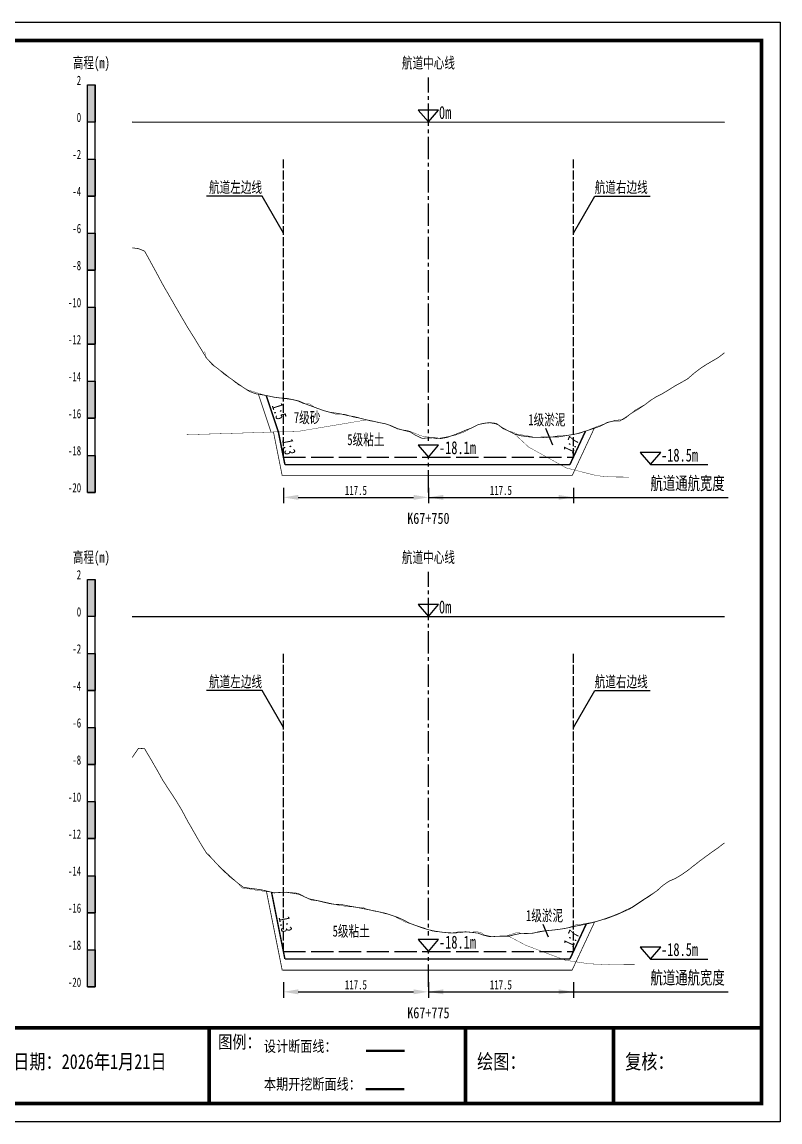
# Model space of a CAD drawing. Header units: millimetres. Extents: x 0 to 1680, y -8762 to 0.
# Drawn here: x 215.2 to 420, y -1633.5 to -1336.5 of the extents above; entities that cross this region are included whole.
import ezdxf
from ezdxf.enums import TextEntityAlignment as Align

# ---------------------------------------------------------------- set-up
doc = ezdxf.new("R2010")
doc.units = ezdxf.units.MM
for name, pattern in [('ACAD_ISO02W100', [15, 12, -3]), ('ACAD_ISO05W100', [33, 24, -3, 0, -3, 0, -3]), ('CENTER2', [1.125, 0.75, -0.125, 0.125, -0.125])]:
    doc.linetypes.add(name, pattern=pattern)
for name, color, linetype in [('0-桩号', 1, 'Continuous'), ('0-航道左右边线标注', 8, 'Continuous'), ('1-疏浚底高', 7, 'Continuous'), ('1-通航宽度', 7, 'Continuous'), ('1-通航底高', 7, 'Continuous'), ('202601', 5, 'Continuous'), ('DMX', 20, 'Continuous'), ('L1', 7, 'Continuous'), ('图幅内框线', 24, 'Continuous'), ('图幅外框线', 145, 'Continuous'), ('地质分层', 6, 'Continuous'), ('坡比', 1, 'Continuous'), ('尺寸标注', 1, 'Continuous'), ('开挖线', 4, 'Continuous'), ('标尺', 7, 'Continuous'), ('超挖线', 3, 'Continuous'), ('辅助框', 7, 'Continuous'), ('通航底面线', 7, 'ACAD_ISO02W100')]:
    doc.layers.add(name, color=color, linetype=linetype)
doc.styles.get("Standard").update_dxf_attribs({"font": 'arial.ttf'})
doc.styles.add('仿宋', font='仿宋_GB2312.ttf', dxfattribs={"width": 0.8})
doc.styles.add('仿宋GB2312', font='仿宋_GB2312.ttf', dxfattribs={"width": 0.7, "height": 2.5})
doc.styles.add('仿宋体', font='仿宋_GB2312.ttf', dxfattribs={"width": 0.8})
doc.dimstyles.new('2000', dxfattribs={"dimtxt": 3, "dimasz": 2.5, "dimexe": 1.25, "dimexo": 0.625, "dimtad": 1, "dimlfac": 2, "dimdsep": 46, "dimtxsty": 'Standard', "dimcen": 2.5, "dimadec": 0, "dimazin": 0, "dimtfac": 1, "dimtmove": 0, "dimatfit": 3, "dimfxl": 0, "dimarcsym": 0})

# ---------------------------------------------------------------- blocks, each defined once
blk = doc.blocks.new('标尺')
at = {"layer": '标尺', "linetype": 'Continuous'}
for points in [[(-2.116669999959413, 100), (0, 100), (0, 90), (-2.116669999959413, 90)], [(-2.116669999959413, 80), (0, 80), (0, 70), (-2.116669999959413, 70)], [(-2.116669999959413, 60), (0, 60), (0, 50), (-2.116669999959413, 50)], [(-2.116669999959413, 40), (0, 40), (0, 30), (-2.116669999959413, 30)], [(-2.116669999959413, 20), (0, 20), (0, 10), (-2.116669999959413, 10)], [(-2.116669999959413, 0), (0, 0), (0, -10), (-2.116669999959413, -10)]]:
    blk.add_hatch(color=256, dxfattribs=at).paths.add_polyline_path(points)
for p, q in [((-2.116669999959413, -10), (-2.116669999959413, 100)), ((0, -10), (0, 100)), ((-2.116669999959413, 80), (0, 80)), ((-2.116669999959413, 70), (0, 70)), ((-2.116669999959413, 60), (0, 60)), ((-2.116669999959413, 50), (0, 50)), ((-2.116669999959413, 40), (0, 40)), ((-2.116669999959413, 30), (0, 30)), ((-2.116669999959413, 20), (0, 20)), ((-2.116669999959413, 10), (0, 10)), ((-2.116669999959413, 0), (0, 0)), ((-2.116669999959413, -10), (0, -10))]:
    blk.add_line(p, q, dxfattribs=at)
at = {"layer": '标尺'}
for points in [[(-2.116669999959413, 100), (0, 100), (0, 90), (-2.116669999959413, 90)], [(-2.116669999959413, 100), (0, 100), (0, 90), (-2.116669999959413, 90)], [(-2.116669999959413, 80), (0, 80), (0, 70), (-2.116669999959413, 70)], [(-2.116669999959413, 80), (0, 80), (0, 70), (-2.116669999959413, 70)], [(-2.116669999959413, 60), (0, 60), (0, 50), (-2.116669999959413, 50)], [(-2.116669999959413, 60), (0, 60), (0, 50), (-2.116669999959413, 50)], [(-2.116669999959413, 40), (0, 40), (0, 30), (-2.116669999959413, 30)], [(-2.116669999959413, 40), (0, 40), (0, 30), (-2.116669999959413, 30)], [(-2.116669999959413, 20), (0, 20), (0, 10), (-2.116669999959413, 10)], [(-2.116669999959413, 20), (0, 20), (0, 10), (-2.116669999959413, 10)], [(-2.116669999959413, 0), (0, 0), (0, -10), (-2.116669999959413, -10)], [(-2.116669999959413, 0), (0, 0), (0, -10), (-2.116669999959413, -10)]]:
    blk.add_lwpolyline(points, close=True, dxfattribs=at)
at = {"layer": '标尺', "style": '仿宋GB2312', "width": 0.7}
blk.add_text('高程(m)', height=3, dxfattribs=at).set_placement((-1.058334999950603, 106.0000000009313), align=Align.MIDDLE_CENTER)
for s, p in [('2', (-3.816669999971054, 100)), ('0', (-3.816669999971054, 90)), ('-2', (-3.816669999971054, 80)), ('-4', (-3.816669999971054, 70)), ('-6', (-3.816669999971054, 60)), ('-8', (-3.816669999971054, 50)), ('-10', (-3.816669999971054, 40)), ('-12', (-3.816669999971054, 30)), ('-14', (-3.816669999971054, 20)), ('-16', (-3.816669999971054, 10)), ('-18', (-3.816669999971054, 0)), ('-20', (-3.816669999971054, -10))]:
    blk.add_text(s, height=2.5, dxfattribs=at).set_placement(p, align=Align.RIGHT)
blk = doc.blocks.new('*D175')
at = {"layer": 'Defpoints', "color": 0, "ltscale": 0.5}
for p in [(285.83333333351, -1454), (325, -1454), (325, -1464.854242489953)]:
    blk.add_point(p, dxfattribs=at)
at = {"layer": '尺寸标注', "color": 0, "lineweight": -2, "ltscale": 0.5}
for p, q in [((285.83333333351, -1462.25), (285.83333333351, -1466.454242489953)), ((325, -1462.25), (325, -1466.454242489953)), ((289.83333333351, -1464.854242489953), (321, -1464.854242489953))]:
    blk.add_line(p, q, dxfattribs=at)
at = {"layer": '尺寸标注', "color": 0, "ltscale": 0.5}
for points in [[(289.83333333351, -1464.187575823287), (289.83333333351, -1465.52090915662), (285.83333333351, -1464.854242489953)], [(321, -1464.187575823287), (321, -1465.52090915662), (325, -1464.854242489953)]]:
    blk.add_solid(points, dxfattribs=at)
at = {"layer": '尺寸标注', "color": 0, "ltscale": 0.5, "insert": (305.416666666755, -1462.979242489953), "char_height": 2.5, "attachment_point": 5, "style": '仿宋GB2312'}
blk.add_mtext('117.5', dxfattribs=at)
blk = doc.blocks.new('*D176')
at = {"layer": 'Defpoints', "color": 0, "ltscale": 0.5}
for p in [(285.833333332423, -1587.5), (325, -1587.5), (325, -1598.354212515113)]:
    blk.add_point(p, dxfattribs=at)
at = {"layer": '尺寸标注', "color": 0, "lineweight": -2, "ltscale": 0.5}
for p, q in [((285.833333332423, -1595.75), (285.833333332423, -1599.954212515113)), ((325, -1595.75), (325, -1599.954212515113)), ((289.833333332423, -1598.354212515113), (321, -1598.354212515113))]:
    blk.add_line(p, q, dxfattribs=at)
at = {"layer": '尺寸标注', "color": 0, "ltscale": 0.5}
for points in [[(289.833333332423, -1597.687545848447), (289.833333332423, -1599.02087918178), (285.833333332423, -1598.354212515113)], [(321, -1597.687545848447), (321, -1599.02087918178), (325, -1598.354212515113)]]:
    blk.add_solid(points, dxfattribs=at)
at = {"layer": '尺寸标注', "color": 0, "ltscale": 0.5, "insert": (305.4166666662115, -1596.479212515113), "char_height": 2.5, "attachment_point": 5, "style": '仿宋GB2312'}
blk.add_mtext('117.5', dxfattribs=at)
blk = doc.blocks.new('*D116')
at = {"layer": 'Defpoints', "color": 0, "ltscale": 0.5}
for p in [(325, -1454), (364.166666666189, -1454), (364.166666666189, -1464.854189011446)]:
    blk.add_point(p, dxfattribs=at)
at = {"layer": '尺寸标注', "color": 0, "lineweight": -2, "ltscale": 0.5}
for p, q in [((325, -1462.25), (325, -1466.454189011446)), ((364.166666666189, -1462.25), (364.166666666189, -1466.454189011446)), ((329, -1464.854189011446), (360.166666666189, -1464.854189011446))]:
    blk.add_line(p, q, dxfattribs=at)
at = {"layer": '尺寸标注', "color": 0, "ltscale": 0.5}
for points in [[(329, -1464.187522344779), (329, -1465.520855678112), (325, -1464.854189011446)], [(360.166666666189, -1464.187522344779), (360.166666666189, -1465.520855678112), (364.166666666189, -1464.854189011446)]]:
    blk.add_solid(points, dxfattribs=at)
at = {"layer": '尺寸标注', "color": 0, "ltscale": 0.5, "insert": (344.5833333330945, -1462.979189011446), "char_height": 2.5, "attachment_point": 5, "style": '仿宋GB2312'}
blk.add_mtext('117.5', dxfattribs=at)
blk = doc.blocks.new('*D117')
at = {"layer": 'Defpoints', "color": 0, "ltscale": 0.5}
for p in [(325, -1587.5), (364.16666666649, -1587.5), (364.16666666649, -1598.354159025829)]:
    blk.add_point(p, dxfattribs=at)
at = {"layer": '尺寸标注', "color": 0, "lineweight": -2, "ltscale": 0.5}
for p, q in [((325, -1595.75), (325, -1599.954159025829)), ((364.16666666649, -1595.75), (364.16666666649, -1599.954159025829)), ((329, -1598.354159025829), (360.16666666649, -1598.354159025829))]:
    blk.add_line(p, q, dxfattribs=at)
at = {"layer": '尺寸标注', "color": 0, "ltscale": 0.5}
for points in [[(329, -1597.687492359162), (329, -1599.020825692496), (325, -1598.354159025829)], [(360.16666666649, -1597.687492359162), (360.16666666649, -1599.020825692496), (364.16666666649, -1598.354159025829)]]:
    blk.add_solid(points, dxfattribs=at)
at = {"layer": '尺寸标注', "color": 0, "ltscale": 0.5, "insert": (344.583333333245, -1596.479159025829), "char_height": 2.5, "attachment_point": 5, "style": '仿宋GB2312'}
blk.add_mtext('117.5', dxfattribs=at)
blk = doc.blocks.new('通航底高')
at = {"layer": '1-通航底高'}
for p, q in [((-2.762494692986365, 3.232132659759372), (5.923793651163578e-06, 6.932765245437622e-06)), ((2.762506540631875, 3.232132659759372), (-2.762494692986365, 3.232132659759372)), ((5.923793651163578e-06, 6.932765245437622e-06), (2.762506540631875, 3.232132659759372))]:
    blk.add_line(p, q, dxfattribs=at)
at = {"layer": '1-通航底高', "style": '仿宋', "width": 0.7}
blk.add_attdef('通航底高', (2.856129719933961, 0.8203305718488991), '', height=3.5, dxfattribs=at)
blk = doc.blocks.new('疏浚底高')
at = {"layer": '1-疏浚底高'}
for p, q in [((-2.762500616780017, 3.232125726994127), (0, 0)), ((2.762500616838224, 3.232125726994127), (-2.762500616780017, 3.232125726994127)), ((0, 0), (2.762500616838224, 3.232125726994127)), ((-5.923793651163578e-06, -6.932765245437622e-06), (15.51466270413067, -6.932765245437622e-06))]:
    blk.add_line(p, q, dxfattribs=at)
at = {"layer": '1-疏浚底高', "style": '仿宋', "width": 0.7}
blk.add_attdef('疏浚底高', (2.856123796140309, 0.8203236390836537), '', height=3.5, dxfattribs=at)

msp = doc.modelspace()

# ---------------------------------------------------------------- linework, layer by layer
at = {"layer": '0-航道左右边线标注', "linetype": 'ACAD_ISO02W100', "ltscale": 0.2}
for points in [[(285.8333333335099, -1454), (285.8333333335099, -1373.5)], [(364.166666666189, -1454), (364.166666666189, -1373.5)], [(285.8333333324231, -1587.5), (285.8333333324231, -1507)], [(364.1666666664901, -1587.5), (364.1666666664901, -1507)]]:
    msp.add_lwpolyline(points, dxfattribs=at)
at = {"layer": '0-航道左右边线标注'}
for points in [[(285.83333333351, -1393.5), (280.0598306416429, -1383.499999999984), (265.0598306416429, -1383.49999999994)], [(364.166666666189, -1393.5), (369.9401693581144, -1383.500000000016), (384.9401693581144, -1383.50000000006)], [(285.833333332423, -1527), (280.0598306405558, -1516.999999999984), (265.0598306405558, -1516.99999999994)], [(364.16666666649, -1527), (369.9401693584154, -1517.000000000016), (384.9401693584154, -1517.00000000006)]]:
    msp.add_lwpolyline(points, dxfattribs=at)
at = {"layer": '1-通航宽度'}
for points in [[(325, -1464.85), (406, -1464.85)], [(325, -1598.35), (406, -1598.35)]]:
    msp.add_lwpolyline(points, dxfattribs=at)
at = {"layer": 'DMX', "color": 7, "linetype": 'Continuous', "const_width": 0.2}
for points in [[(244.9999999999997, -1397.475000000093), (244.9999999999997, -1397.475000000093), (246.6666666666861, -1397.694999999832), (248.3333333333139, -1398.370000000112), (250, -1401.384999999776), (251.6666666666861, -1404.450000000186), (253.3333333333139, -1407.564999999944), (255, -1410.430000000168), (256.6666666666861, -1413.334999999963), (258.3333333333139, -1416.189999999944), (260, -1419.049999999814), (261.6666666666861, -1421.680000000168), (263.3333333333139, -1424.415000000037), (265, -1427.154999999795), (266.6666666666861, -1429.035000000149), (268.3333333333139, -1430.259999999776), (270, -1431.689999999944), (271.6666666666861, -1432.825000000186), (273.3333333333139, -1434.009999999776), (275, -1435.169999999925), (276.6666666666861, -1436.259999999776), (278.3333333333139, -1436.870000000112), (280, -1437.14000000013), (281.6666666666861, -1437.439999999944), (283.3333333333139, -1437.805000000168), (285, -1438.024999999907), (286.6666666666861, -1438.115000000224), (288.3333333333139, -1438.455000000075), (290, -1438.830000000075), (291.6666666666861, -1439.569999999832), (293.3333333333139, -1440.185000000056), (295, -1440.799999999814), (296.6666666666861, -1441.415000000037), (298.3333333333139, -1441.85999999987), (300, -1442.10999999987), (301.6666666666861, -1442.39000000013), (303.3333333333139, -1442.790000000037), (305, -1443.075000000186), (306.6666666666861, -1443.504999999888), (308.3333333333139, -1443.924999999814), (310, -1444.26500000013), (311.6666666666861, -1444.649999999907), (313.3333333333139, -1444.975000000093), (315, -1445.540000000037), (316.6666666666861, -1446.294999999925), (318.3333333333139, -1446.745000000112), (320, -1447.149999999907), (321.6666666666861, -1448.154999999795), (323.3333333333139, -1448.930000000168), (325, -1448.779999999795), (326.6666666666861, -1448.754999999888), (328.3333333333139, -1448.970000000205), (330, -1448.674999999814), (331.6666666666861, -1448.095000000205), (333.3333333333139, -1447.455000000075), (335, -1446.73499999987), (336.6666666666861, -1446.10999999987), (338.3333333333139, -1445.254999999888), (340, -1444.845000000205), (341.6666666666861, -1444.694999999832), (343.3333333333139, -1444.865000000224), (345, -1446.060000000056), (346.6666666666861, -1446.950000000186), (348.3333333333139, -1447.790000000037), (350, -1448.214999999851), (351.6666666666861, -1448.450000000186), (353.3333333333139, -1448.625), (355, -1448.620000000112), (356.6666666666861, -1448.544999999925), (358.3333333333139, -1448.575000000186), (360, -1448.290000000037), (361.6666666666861, -1448.23499999987), (363.3333333333139, -1448), (365, -1447.705000000075), (366.6666666666861, -1447.214999999851), (368.3333333333139, -1446.680000000168), (370, -1446.14000000013), (371.6666666666861, -1445.51500000013), (373.3333333333139, -1444.615000000224), (375, -1444.254999999888), (376.6666666666861, -1444.254999999888), (378.3333333333139, -1443.220000000205), (380, -1442.044999999925), (381.6666666666861, -1441.044999999925), (383.3333333333139, -1439.959999999963), (385, -1438.680000000168), (386.6666666666861, -1437.620000000112), (388.3333333333139, -1436.799999999814), (390, -1435.785000000149), (391.6666666666861, -1434.73499999987), (393.3333333333139, -1433.825000000186), (395, -1432.875), (396.6666666666861, -1431.435000000056), (398.3333333333139, -1430.14000000013), (400, -1429.040000000037), (401.6666666666861, -1428.064999999944), (403.3333333333139, -1427.089999999851), (404.9999999999997, -1425.805000000168)], [(244.9999999999997, -1535.075000000186), (244.9999999999997, -1535.075000000186), (246.6666666666861, -1532.589999999851), (248.3333333333139, -1532.714999999851), (250, -1535.540000000037), (251.6666666666861, -1538.410000000149), (253.3333333333139, -1541.395000000019), (255, -1543.935000000056), (256.6666666666861, -1546.464999999851), (258.3333333333139, -1549.220000000205), (260, -1552.339999999851), (261.6666666666861, -1555.225000000093), (263.3333333333139, -1558.134999999776), (265, -1560.819999999832), (266.6666666666861, -1562.540000000037), (268.3333333333139, -1564.310000000056), (270, -1565.884999999776), (271.6666666666861, -1567.39000000013), (273.3333333333139, -1568.854999999981), (275, -1570.115000000224), (276.6666666666861, -1570.379999999888), (278.3333333333139, -1570.589999999851), (280, -1570.834999999963), (281.6666666666861, -1571.225000000093), (283.3333333333139, -1571.634999999776), (285, -1571.5), (286.6666666666861, -1571.48499999987), (288.3333333333139, -1571.720000000205), (290, -1571.990000000224), (291.6666666666861, -1572.76500000013), (293.3333333333139, -1573.509999999776), (295, -1573.740000000224), (296.6666666666861, -1574.134999999776), (298.3333333333139, -1574.544999999925), (300, -1574.754999999888), (301.6666666666861, -1574.814999999944), (303.3333333333139, -1575.160000000149), (305, -1575.424999999814), (306.6666666666861, -1575.745000000112), (308.3333333333139, -1576.069999999832), (310, -1576.415000000037), (311.6666666666861, -1576.770000000019), (313.3333333333139, -1577.134999999776), (315, -1577.665000000037), (316.6666666666861, -1578.240000000224), (318.3333333333139, -1578.975000000093), (320, -1579.875), (321.6666666666861, -1580.464999999851), (323.3333333333139, -1581.084999999963), (325, -1581.584999999963), (326.6666666666861, -1581.955000000075), (328.3333333333139, -1582.205000000075), (330, -1582.399999999907), (331.6666666666861, -1582.479999999981), (333.3333333333139, -1582.370000000112), (335, -1582.14000000013), (336.6666666666861, -1582.299999999814), (338.3333333333139, -1582.48499999987), (340, -1583.089999999851), (341.6666666666861, -1583.495000000112), (343.3333333333139, -1583.379999999888), (345, -1583.299999999814), (346.6666666666861, -1583.330000000075), (348.3333333333139, -1582.915000000037), (350, -1582.584999999963), (351.6666666666861, -1582.604999999981), (353.3333333333139, -1582.509999999776), (355, -1582.100000000093), (356.6666666666861, -1581.854999999981), (358.3333333333139, -1581.709999999963), (360, -1581.520000000019), (361.6666666666861, -1581.285000000149), (363.3333333333139, -1580.930000000168), (365, -1580.575000000186), (366.6666666666861, -1580.259999999776), (368.3333333333139, -1579.910000000149), (370, -1579.470000000205), (371.6666666666861, -1578.990000000224), (373.3333333333139, -1578.410000000149), (375, -1577.810000000056), (376.6666666666861, -1577.125), (378.3333333333139, -1576.325000000186), (380, -1575.524999999907), (381.6666666666861, -1574.410000000149), (383.3333333333139, -1573.305000000168), (385, -1572.229999999981), (386.6666666666861, -1571.129999999888), (388.3333333333139, -1569.645000000019), (390, -1568.48499999987), (391.6666666666861, -1567.774999999907), (393.3333333333139, -1566.779999999795), (395, -1565.634999999776), (396.6666666666861, -1564.319999999832), (398.3333333333139, -1563.020000000019), (400, -1561.790000000037), (401.6666666666861, -1560.575000000186), (403.3333333333139, -1559.419999999925), (404.9999999999997, -1558.129999999888)]]:
    msp.add_lwpolyline(points, dxfattribs=at)
at = {"layer": 'L1', "linetype": 'CENTER2', "ltscale": 8}
for p, q in [((324.9999999999997, -1463.5), (324.9999999999997, -1351.5)), ((324.9999999999997, -1596.999999999069), (324.9999999999997, -1484.999999999069))]:
    msp.add_line(p, q, dxfattribs=at)
at = {"layer": 'L1'}
for p, q in [((322.2374993832196, -1360.267874272773), (324.9999999999997, -1363.499999999767)), ((327.7625006168379, -1360.267874272773), (322.2374993832196, -1360.267874272773)), ((324.9999999999997, -1363.499999999767), (327.7625006168379, -1360.267874272773)), ((244.9999999999996, -1363.499999999767), (404.9999999999997, -1363.500000000233)), ((322.2374993832196, -1493.767874271842), (324.9999999999997, -1496.999999998836)), ((327.7625006168379, -1493.767874271842), (322.2374993832196, -1493.767874271842)), ((324.9999999999997, -1496.999999998836), (327.7625006168379, -1493.767874271842)), ((244.9999999999996, -1496.999999998836), (404.9999999999997, -1496.999999999302))]:
    msp.add_line(p, q, dxfattribs=at)
at = {"layer": '图幅内框线', "const_width": 1}
msp.add_lwpolyline([(414.9999999999997, -1628.5), (414.9999999999997, -1341.5), (24.99999999999963, -1341.5), (24.99999999999963, -1628.5)], close=True, dxfattribs=at)
at = {"layer": '图幅外框线'}
msp.add_lwpolyline([(-3.694822225952521e-13, -1336.5), (419.9999999999997, -1336.5), (419.9999999999997, -1633.5), (-3.694822225952521e-13, -1633.5)], close=True, dxfattribs=at)
at = {"layer": '地质分层', "linetype": 'ACAD_ISO05W100', "ltscale": 0.2, "const_width": 0.1, "flags": 128}
for points in [[(259.6716956188902, -1447.927946419455), (275.8333871670184, -1447.440857626032), (290.2218873305246, -1446.963682495058), (308.3333333333139, -1443.924999999814)], [(348.3333333333139, -1447.790000000037), (352.1017228458077, -1451.279249856248), (362.2562514869496, -1456.906438463368), (370.5126699414104, -1459), (374.1664774639648, -1459.337243416347), (379.1670609402377, -1459.362600372103)], [(346.6666666666861, -1583.330000000075), (351.3511393498629, -1585.801915289834), (362.054171314463, -1589.834039077163), (368.4774339236319, -1590.789966424927), (374.1664774639648, -1591.035901365802), (380.7615867120271, -1591.015832692006)]]:
    msp.add_lwpolyline(points, dxfattribs=at)
at = {"layer": '地质分层'}
for points in [[(356.6802181312814, -1446.166661325959), (358.5456540908708, -1450.624825978364)], [(355.9120590187158, -1580.073018836814), (357.3638816077437, -1583.465429935917)]]:
    msp.add_lwpolyline(points, dxfattribs=at)
at = {"layer": '开挖线', "linetype": 'Continuous', "const_width": 0.4, "flags": 128}
for points in [[(284.4642586247715, -1447.154626457288), (281.1979253252555, -1437.35562655854)], [(286.2333333333139, -1456), (284.4642586247715, -1447.154626457288)], [(363.2333333331215, -1456), (367.4504038262659, -1446.963420371769)], [(286.2333333333139, -1456), (363.2333333331215, -1456)], [(286.2333333324231, -1589.5), (282.625508342875, -1571.460875052259)], [(363.2333333342507, -1589.5), (367.6407982271496, -1580.055432372292)], [(286.2333333324231, -1589.5), (363.2333333342507, -1589.5)]]:
    msp.add_lwpolyline(points, dxfattribs=at)
at = {"layer": '超挖线', "linetype": 'ACAD_ISO02W100', "ltscale": 0.5, "const_width": 0.2, "flags": 128}
for points in [[(282.4861142705034, -1447.220228937088), (279.0761500615024, -1436.990336310085)], [(363.8333333331143, -1459), (369.8052152054086, -1446.203110273582)], [(285.5000000332715, -1459), (283.1397106925693, -1447.198553296489)], [(285.5000000332715, -1459), (363.8333333331143, -1459)], [(285.5000000323806, -1592.5), (281.2242971384723, -1571.121485530458)], [(363.8333333342434, -1592.5), (369.9019160592852, -1579.49589416055)], [(285.5000000323806, -1592.5), (363.8333333342434, -1592.5)]]:
    msp.add_lwpolyline(points, dxfattribs=at)
at = {"layer": '辅助框', "color": 24, "const_width": 1}
for points in [[(24.99999999999963, -1608.081966023392), (414.9999999999997, -1608.081966023392)], [(265.7794398816617, -1608.081966023392), (265.7794398816617, -1628.5)], [(334.9999999999997, -1608.081966023392), (334.9999999999997, -1628.5)], [(334.9999999999997, -1608.081966023392), (374.9999999999997, -1608.081966023392), (374.9999999999997, -1628.5)]]:
    msp.add_lwpolyline(points, dxfattribs=at)
at = {"layer": '辅助框', "color": 7, "lineweight": 50}
msp.add_lwpolyline([(308.189302461559, -1614.280435456122), (318.5478020713401, -1614.280435456122)], dxfattribs=at)
at = {"layer": '辅助框', "color": 1, "lineweight": 50}
msp.add_lwpolyline([(308.1174271581442, -1624.606961125781), (318.4759267679253, -1624.606961125781)], dxfattribs=at)

# ---------------------------------------------------------------- block references
at = {"layer": '1-疏浚底高'}
for p in [(385, -1456), (385, -1589.5)]:
    msp.add_blockref('疏浚底高', p, dxfattribs=at).add_auto_attribs({'疏浚底高': '-18.5m'})
at = {"layer": '标尺'}
for p in [(234.9999999999996, -1453.5), (234.9999999999996, -1586.999999999069)]:
    msp.add_blockref('标尺', p, dxfattribs=at)

# ---------------------------------------------------------------- texts
at = {"layer": '0-航道左右边线标注', "style": '仿宋', "width": 0.7}
for p in [(280.0598306416429, -1383.499999999984), (280.0598306405558, -1516.999999999984)]:
    msp.add_text('航道左边线', height=3, dxfattribs=at).set_placement(p, align=Align.BOTTOM_RIGHT)
for p in [(369.9401693581144, -1383.500000000016), (369.9401693584154, -1517.000000000016)]:
    msp.add_text('航道右边线', height=3, dxfattribs=at).set_placement(p, align=Align.BOTTOM_LEFT)
at = {"layer": '1-通航宽度', "style": '仿宋', "width": 0.7}
for p in [(385, -1463.85), (385, -1597.35)]:
    msp.add_text('航道通航宽度', height=3.5, dxfattribs=at).set_placement(p, align=Align.BOTTOM_LEFT)
at = {"layer": 'L1', "style": '仿宋', "width": 0.7}
for p in [(324.9999999999997, -1347.52892156085), (324.9999999999997, -1481.028921559919)]:
    msp.add_text('航道中心线', height=3, dxfattribs=at).set_placement(p, align=Align.MIDDLE_CENTER)
for p in [(327.8561237953251, -1362.679669429315), (327.8561237953251, -1496.179669428384)]:
    msp.add_text('0m ', height=3.5, dxfattribs=at).set_placement(p)
at = {"layer": '地质分层', "linetype": 'Continuous', "style": '仿宋GB2312', "width": 0.7}
for s, p in [('7级砂', (292.2351491911395, -1443.2883672877)), ('1级淤泥', (357.0187605584433, -1443.878346457677)), ('5级粘土', (308.1009531757501, -1449.244686362716)), ('1级淤泥', (356.3851599298796, -1577.756878257314)), ('5级粘土', (304.1379037365825, -1581.939196170773))]:
    msp.add_text(s, height=3, dxfattribs=at).set_placement(p, align=Align.MIDDLE_CENTER)
at = {"layer": '坡比', "style": '仿宋体', "width": 0.7}
for s, rotation, p in [('1:5', 288, (284.7284514212428, -1441.622649526265)), ('1:3', 281, (287.3099549411068, -1451.185069011779)), ('1:7', 65, (363.5295028804049, -1450.635938010862)), ('1:3', 281, (286.3905837864041, -1580.08821324272)), ('1:7', 65, (363.6247028813314, -1583.931938011294))]:
    msp.add_text(s, height=3, rotation=rotation, dxfattribs=at).set_placement(p, align=Align.MIDDLE)
at = {"layer": '辅助框', "insert": (268.2275972751505, -1610.131954133957), "char_height": 3.5, "width": 20.65205776894732, "attachment_point": 1, "style": '仿宋'}
msp.add_mtext('{\\C3;图例：}', dxfattribs=at)
at = {"layer": '辅助框', "color": 7, "lineweight": 50, "insert": (280.5660395261607, -1611.551345709999), "char_height": 3, "width": 26.24716962347821, "attachment_point": 1, "style": '仿宋'}
msp.add_mtext('设计断面线：', dxfattribs=at)
at = {"layer": '辅助框', "lineweight": 0, "char_height": 4, "width": 115.8863471220259, "attachment_point": 1}
for s, insert in [('{\\fKaiTi|b0|i0|c134|p49;\\W0.8;测量日期：2026年1月21日}', (204.0952987247271, -1615.182042507084)), ('{\\fKaiTi|b0|i0|c134|p49;\\W0.8;绘图：}', (338.1550933694692, -1615.182042507084)), ('{\\fKaiTi|b0|i0|c134|p49;\\W0.8;复核：}', (378.1550933694692, -1615.182042507084))]:
    msp.add_mtext(s, dxfattribs=dict(at, insert=insert))
at = {"layer": '辅助框', "color": 1, "insert": (280.5660395261607, -1621.760362698303), "char_height": 3, "width": 26.24716962347821, "attachment_point": 1, "style": '仿宋'}
msp.add_mtext('本期开挖断面线：', dxfattribs=at)

# ---------------------------------------------------------------- next in the draw order: wipeouts: each hides what was drawn before it
for points, layer in [([(319.1678378378377, -1472.1059270267942), (319.1678378378377, -1468.9518729727401), (330.76729729729715, -1468.9518729727401), (330.76729729729715, -1472.1059270267942)], '0-桩号'), ([(319.1678378378377, -1605.605927025863), (319.1678378378377, -1602.4518729718088), (330.76729729729715, -1602.4518729718088), (330.76729729729715, -1605.605927025863)], '0-桩号'), ([(338.3219318258415, -1454.000006932765), (322.1304279924806, -1454.000006932765), (322.1304279924806, -1449.6510166430633), (338.3219318258415, -1449.6510166430633)], '1-通航底高'), ([(338.32193774963514, -1587.5), (322.1304339162742, -1587.5), (322.1304339162742, -1583.1510097102982), (338.32193774963514, -1583.1510097102982)], '1-通航底高')]:
    msp.add_wipeout(points).dxf.layer = layer

# ---------------------------------------------------------------- next in the draw order: linework, layer by layer
at = {"layer": '202601', "color": 1, "linetype": 'Continuous', "const_width": 0.1}
for points in [[(264.5440000001987, -1425.45), (264.6635555557547, -1425.899997711182), (264.7068888890877, -1426.100002288818), (264.7602222224207, -1426.999999046326), (264.7635555557547, -1426.999999046326), (267.8868888890877, -1430.000000953674), (269.4135555557547, -1431), (270.7368888890877, -1432.050000190735), (273.2802222224207, -1434.200001716614), (273.3435555557547, -1434.249998092651), (273.4002222224207, -1434.299999237061), (276.3168888890876, -1435.899997711182), (276.8635555557547, -1436.050001144409), (278.3402222224207, -1436.500001907349), (279.4168888890877, -1436.85000038147), (280.2868888890877, -1437.100001335144), (282.4868888890877, -1437.599998474121), (283.0502222224206, -1437.700000762939), (285.8668888890876, -1438.199997901916), (286.2302222224207, -1438.199997901916), (288.3068888890876, -1438.5), (289.8535555557547, -1438.89999961853), (291.3402222224207, -1439.600001335144), (292.8702222224207, -1439.618464870588), (294.1802222224206, -1440.450001716614), (295.4002222224207, -1440.899997711182), (296.2235555557547, -1441.300002098083), (297.9368888890876, -1441.749998092651), (299.9602222224207, -1442.399998664856), (302.2268888890877, -1442.399998664856), (302.4502222224207, -1442.449999809265), (302.5802222224207, -1442.449999809265), (304.9202222224206, -1443.249999046326), (306.2802222224207, -1443.449998855591), (309.4102222224207, -1444.249998092651), (309.4235555557547, -1444.249998092651), (309.4335555557547, -1444.249998092651), (309.4468888890876, -1444.249998092651), (313.3135555557546, -1444.900003433228), (316.4502222224207, -1446.299997329712), (316.7335555557547, -1446.450000762939), (316.9368888890876, -1446.450000762939), (319.5368888890877, -1446.85000038147), (319.8435555557547, -1446.950002670288), (323.0468888890877, -1448.236336428834), (327.1002222224207, -1449.000001907349), (327.1635555557547, -1449.000001907349), (327.1968888890877, -1449.000001907349), (327.5968888890877, -1448.950000762939), (332.2002222224207, -1448.10000038147), (334.8935555557547, -1447.099996566772), (335.3968888890877, -1446.799999237061), (336.3402222224207, -1446.249996185303), (338.4702222224207, -1445.14999961853), (339.7635555557547, -1444.999996185303), (341.0335555557547, -1444.649997711182), (343.0835555557546, -1444.999996185303), (343.9168888890877, -1445.350004196167), (345.1002222224207, -1446.299997329712), (346.4902222224207, -1446.900001525879), (348.1868888890876, -1447.350002288818), (348.9235555557547, -1447.750001907349), (352.0868888890877, -1448.299995422363), (353.7235555557547, -1448.650003433228), (356.6068888890877, -1448.749996185303), (356.6668888890877, -1448.749996185303), (359.1202222224207, -1448.550001144409), (360.2302222224207, -1448.550001144409), (362.7002222224207, -1448.150001525879), (365.4902222224207, -1447.64999961853), (366.2268888890877, -1447.450004577637), (369.8868888890877, -1446), (370.4635555557546, -1445.750003814697), (370.5768888890877, -1445.700002670288), (374.0602222224206, -1444.500003814697), (375.5302222224207, -1444.000001907349), (377.5402222224207, -1443.89999961853), (378.0902222224207, -1443.600002288818), (380.8468888890877, -1441.300002098083), (381.5035555557547, -1440.899997711182), (383.8302222224207, -1439.600001335144), (384.6635555557547, -1439.000001907349), (386.7068888890877, -1437.550002098083)], [(265.4869999999996, -1561.049999998836), (266.6702222222217, -1562.500001906185), (268.7968888888886, -1564.950000761775), (271.1535555555557, -1567.149998663692), (271.8202222222217, -1567.749998091487), (273.4935555555556, -1568.95000171545), (274.6282216919441, -1570.299999235897), (277.1835555555556, -1570.649997710018), (278.4268888888886, -1570.899998663692), (279.3935555555557, -1571.050002096919), (282.6868888888886, -1571.45000171545), (284.1868888888886, -1571.650001524715), (286.4402222222217, -1571.45000171545), (286.6935555555557, -1571.400000571041), (287.3602222222216, -1571.499998091487), (289.6035555555557, -1571.699997900753), (290.1568888888887, -1571.899997710018), (291.5535555555556, -1572.650000571041), (292.2402222222216, -1572.999999045162), (292.5535555555556, -1573.149997710018), (295.5902222222217, -1573.799998282222), (295.6868888888887, -1573.799998282222), (295.8002222222217, -1573.849999426631), (299.1535555555557, -1574.600002287654), (300.6368888888887, -1574.950000761775), (302.8668888888886, -1575.299999235897), (304.2135555555557, -1575.400001524715), (306.541008262874, -1575.6404939233), (307.4302222222217, -1575.602787023522), (307.8502222222216, -1575.850002287654), (310.2335555555557, -1576.549999235897), (312.2002222222217, -1576.899997710018), (312.8802222222217, -1577.150003432064), (314.9135555555557, -1577.600004195003), (316.0468888888887, -1578.099996565608), (318.8235555555556, -1579.550001143245), (319.4635555555557, -1579.749996184139), (321.5802222222217, -1580.400001524715), (323.7902222222216, -1581.099998472957), (325.8835555555556, -1581.899997710018), (327.2435555555556, -1582.150003432064), (328.1002222222216, -1582.200004576473), (331.3468888888887, -1582.399999617366), (332.2935555555557, -1582.349998472957), (333.0368888888887, -1582.150003432064), (335.8835555555556, -1582.249996184139), (338.0802222222217, -1582.168046771357), (339.0135555555556, -1582.256790452477), (340.1502222222217, -1583.000003813533), (341.9935555555556, -1583.400003432064), (345.3535555555557, -1583.450004576473), (345.8268888888887, -1583.350002287654), (346.0902222222217, -1583.249999998836), (348.7735555555556, -1582.399137535585), (351.9835555555557, -1582.649995802669), (353.0768888888887, -1582.500001906185), (354.6368888888887, -1582.299997328548), (356.9568888888887, -1581.849996565608), (358.8702222222216, -1581.700002669124), (361.6702222222217, -1581.250001906185), (362.1168888888886, -1581.200000761775), (363.1902222222217, -1580.900003432064), (365.0835555555557, -1580.190418242115), (365.5202222222217, -1580.252816142902), (366.7568888888886, -1580.050003050594), (369.1735555555557, -1579.600002287654), (372.2602222222217, -1578.850004195003), (372.9402222222217, -1578.700000761775), (375.7002222222217, -1577.649995802669), (376.0868888888887, -1577.500001906185), (379.4135555555557, -1576.00000095251), (380.3102222222217, -1575.499999045162), (382.6302222222217, -1573.95000171545), (383.4168888888887, -1573.399998663692), (384.5602222222217, -1572.70000171545), (387.2002222222217, -1570.800001143245)]]:
    msp.add_lwpolyline(points, dxfattribs=at)
at = {"layer": '通航底面线', "ltscale": 0.5}
for points in [[(285.8333333333139, -1454), (325, -1454), (364.1666666666861, -1454)], [(285.8333333333139, -1587.5), (325, -1587.5), (364.1666666666861, -1587.5)]]:
    msp.add_lwpolyline(points, dxfattribs=at)

# ---------------------------------------------------------------- next in the draw order: block references
at = {"layer": '1-通航底高'}
for p in [(325, -1454), (325, -1587.5)]:
    msp.add_blockref('通航底高', p, dxfattribs=at).add_auto_attribs({'通航底高': '-18.1m'})

# ---------------------------------------------------------------- next in the draw order: texts
at = {"layer": '0-桩号', "style": '仿宋', "width": 0.8}
for s, p in [('K67+750', (325, -1470.5289)), ('K67+775', (325, -1604.0289))]:
    msp.add_text(s, height=3, dxfattribs=at).set_placement(p, align=Align.MIDDLE)

# ---------------------------------------------------------------- next in the draw order: dimensions: what is measured, and where the dimension line sits
at = {"layer": '尺寸标注', "ltscale": 0.5}
for p1, p2, distance, picture, middle in [((285.83333333351, -1454), (325, -1454), -10.854242489953094, '*D175', (305.416666666755, -1462.979242489953)), ((325, -1454), (364.166666666189, -1454), -10.854189011445897, '*D116', (344.5833333330945, -1462.979189011446)), ((285.833333332423, -1587.5), (325, -1587.5), -10.854212515112977, '*D176', (305.4166666662115, -1596.479212515113)), ((325, -1587.5), (364.16666666649, -1587.5), -10.854159025828949, '*D117', (344.583333333245, -1596.479159025829))]:
    dim = msp.add_aligned_dim(p1=p1, p2=p2, distance=distance, dimstyle='2000', override={"dimtxt": 3.5, "dimasz": 4, "dimexe": 1.6, "dimexo": 8.25, "dimlfac": 3, "dimtxsty": '仿宋GB2312'}, dxfattribs=at)
    dim.commit()
    dim.dimension.update_dxf_attribs({"geometry": picture, "text_midpoint": middle})

doc.saveas('drawing.dxf')
